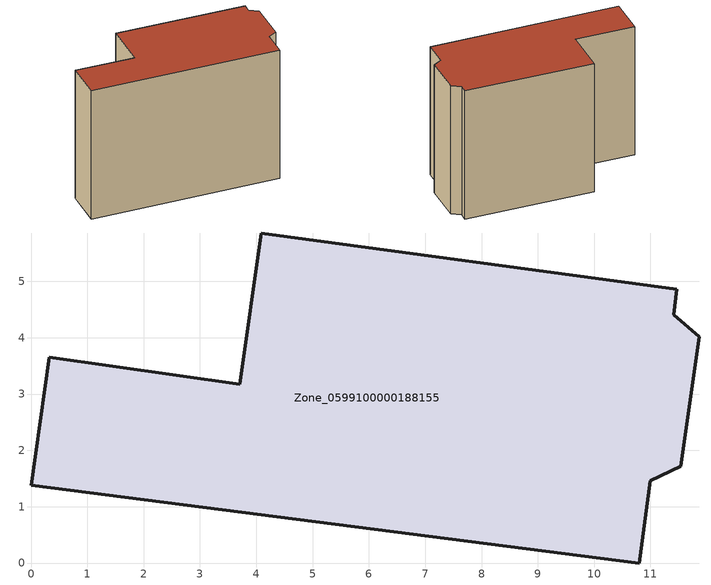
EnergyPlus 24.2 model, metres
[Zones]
Zone_0599100000188155
 floor ground (C_G): 10.8,0 0,1.38 0.32,3.65 3.71,3.17 4.09,5.86 11.47,4.86 11.41,4.41 11.87,4.02 11.54,1.72 11,1.46 z2.59
 wall outside (C_F): 3.71,3.17 0.32,3.65 0,1.38 10.8,0 11,1.46 11.54,1.72 11.87,4.02 11.41,4.41 11.47,4.86 4.09,5.86 3.71,3.17 z2.59:10.56
 roof outside (C_R): 11.47,4.86 4.09,5.86 3.71,3.17 0.32,3.65 0,1.38 10.8,0 11,1.46 11.54,1.72 11.87,4.02 11.41,4.41 z10.56
[BUILDING]
Pand.0599100000188155: North Axis=0; Terrain=City; Loads Convergence Tolerance Value=0.04; Temperature Convergence Tolerance Value=0.4; Solar Distribution=FullExterior; Maximum Number of Warmup Days=25; Minimum Number of Warmup Days=1
[Site:Location]
Rotterdam.The.Hague.AP_ZH_NLD Design_Conditions: Latitude=51.96; Longitude=4.45; Time Zone=1; Elevation=-4.5
[SITE:GROUNDTEMPERATURE:BUILDINGSURFACE]
18, 18, 18, 18, 18, 18, 18, 18, 18, 18, 18, 18
[MATERIAL] Thermal Absorptance=0.9; Solar Absorptance=0.7; Visible Absorptance=0.7
Name | Roughness | Thickness | Conductivity | Density | Specific Heat
G.TC.1946 | MediumSmooth | 0.15 | 1 | 540 | 1210
F.TC.1946 | Rough | 0.3 | 0.857143 | 1920 | 840
R.TC.1946 | MediumRough | 0.2 | 0.909091 | 1500 | 1000
[CONSTRUCTION]
C_G: G.TC.1946
C_F: F.TC.1946
C_R: R.TC.1946
[ZONE]
Zone_0599100000188155: Type=1; Multiplier=1; Ceiling Height=Autocalculate; Volume=Autocalculate; Floor Area=autocalculate; Part of Total Floor Area=Yes
[ZONEINFILTRATION:DESIGNFLOWRATE]
Infil_Zone_0599100000188155: Zone or ZoneList or Space or SpaceList=Zone_0599100000188155; Schedule=AlwaysOn; Design Flow Rate Calculation Method=Flow/Area; Flow Rate per Floor Area=0.003; Constant Term Coefficient=1; Temperature Term Coefficient=0; Velocity Term Coefficient=0; Velocity Squared Term Coefficient=0
[HVACTEMPLATE:ZONE:IDEALLOADSAIRSYSTEM]
Zone_0599100000188155: Maximum Heating Supply Air Temperature=50; Minimum Cooling Supply Air Temperature=13; Maximum Heating Supply Air Humidity Ratio=0.0156; Minimum Cooling Supply Air Humidity Ratio=0.0077; Heating Limit=NoLimit; Cooling Limit=NoLimit; Dehumidification Control Type=ConstantSensibleHeatRatio; Cooling Sensible Heat Ratio=0.7; Dehumidification Setpoint=60; Humidification Control Type=None; Humidification Setpoint=30; Outdoor Air Method=None; Outdoor Air Flow Rate per Person=0.00944; Outdoor Air Flow Rate per Zone Floor Area=0; Outdoor Air Flow Rate per Zone=0; Demand Controlled Ventilation Type=None; Outdoor Air Economizer Type=NoEconomizer; Heat Recovery Type=None; Sensible Heat Recovery Effectiveness=0.7; Latent Heat Recovery Effectiveness=0.65
[ZONECONTROL:THERMOSTAT]
ThermostatControl_Zone_0599100000188155: Zone or ZoneList=Zone_0599100000188155; Control Type Schedule=DualSetpointControlType; Control 1=Thermostat_Zone_0599100000188155; Temperature Difference Between Cutout And Setpoint=0
[THERMOSTATSETPOINT:DUALSETPOINT]
Thermostat_Zone_0599100000188155: Heating Setpoint Temperature Schedule=HeatingSetpoint_Zone_0599100000188155; Cooling Setpoint Temperature Schedule=CoolingSetpoint_Zone_0599100000188155
[SCHEDULE:COMPACT]
HeatingSetpoint_Zone_0599100000188155: Through: 12/31, For: AllDays, Until: 24:00, 21
CoolingSetpoint_Zone_0599100000188155: Through: 12/31, For: AllDays, Until: 24:00, 24
DualSetpointControlType: Through: 12/31, For: AllDays, Until: 24:00, 4
AlwaysOn: Through: 12/31, For: AllDays, Until: 24:00, 1
